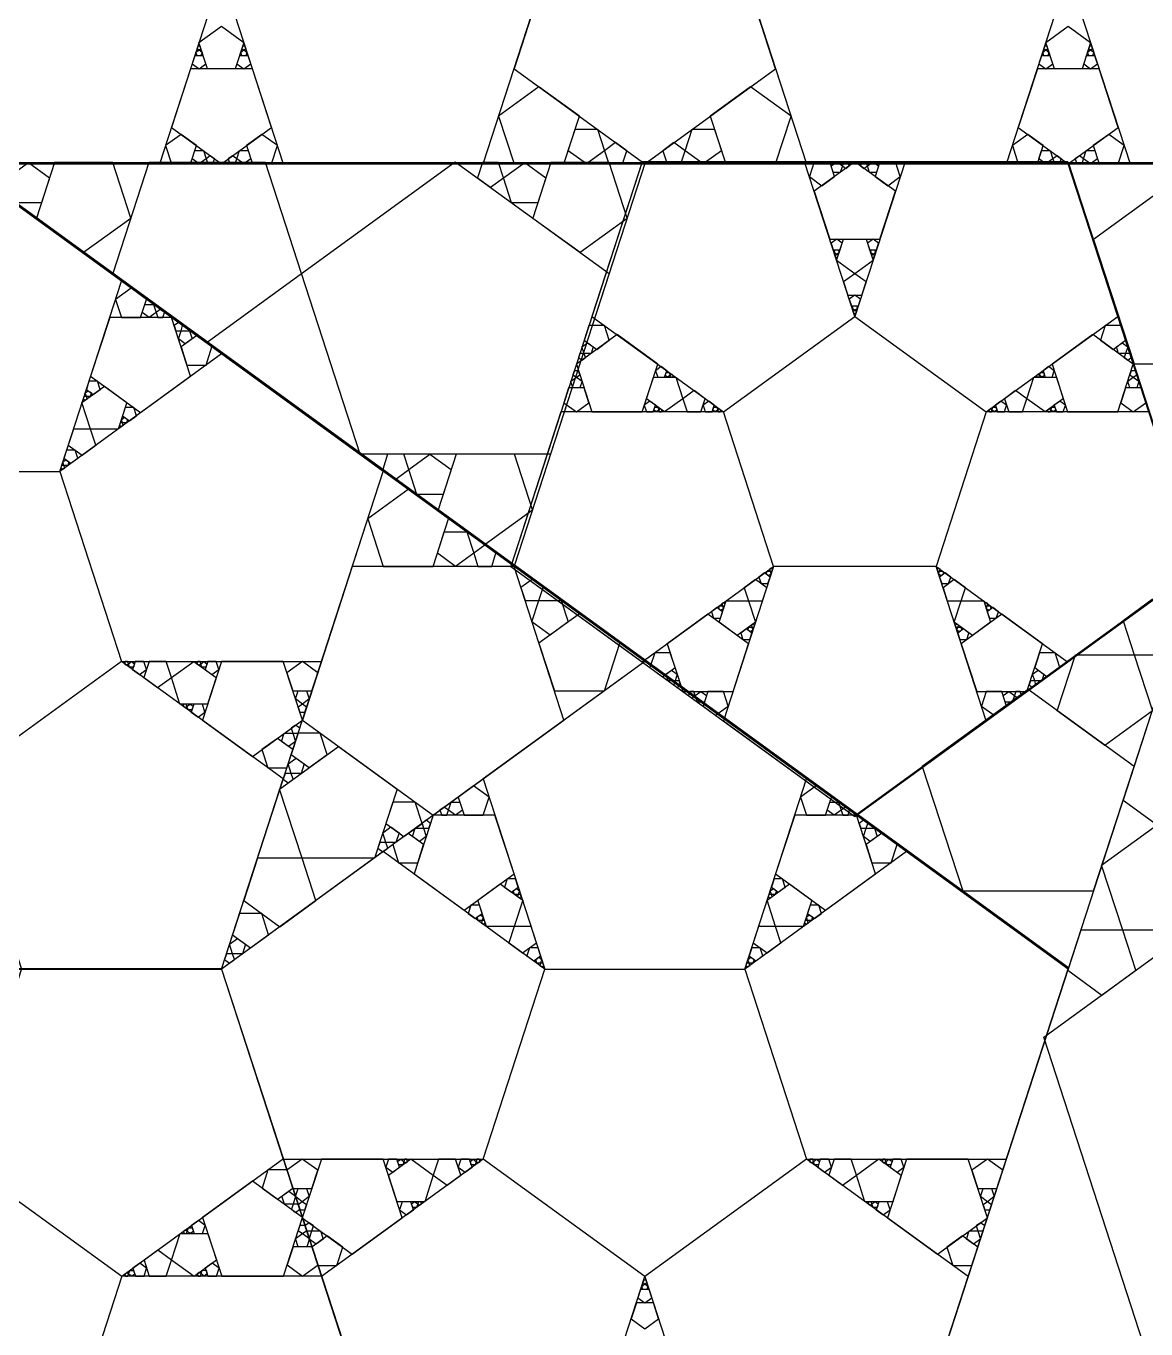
# Model space of a CAD drawing. Header units: inches. Extents: x -578 to 126, y -85 to 118.
# Drawn here: x -268.52 to -254.5, y 38.46 to 54.77 of the extents above; entities that cross this region are included whole.
import ezdxf

# ---------------------------------------------------------------- set-up
doc = ezdxf.new("R2010")
doc.units = ezdxf.units.IN
doc.header["$MEASUREMENT"] = 0
doc.layers.add('drawing', color=7, linetype='Continuous')

msp = doc.modelspace()

# ---------------------------------------------------------------- linework, layer by layer
for points in [[(-258.147, 51.136), (-256.501, 49.941), (-257.129, 48.006), (-259.164, 48.006), (-259.792, 49.941)], [(-269.351, 45.345), (-271.376, 46.816), (-270.603, 49.196), (-268.1, 49.196), (-267.327, 46.816)], [(-266.076, 42.965), (-264.051, 36.735), (-269.351, 32.884), (-274.651, 36.735), (-272.627, 42.965)], [(-262.8, 40.585), (-262.027, 42.965), (-259.524, 42.965), (-258.751, 40.585), (-260.776, 39.114)], [(-269.349, 40.587), (-267.323, 39.118), (-268.094, 36.737), (-270.597, 36.735), (-271.372, 39.114)]]:
    msp.add_lwpolyline(points, close=True)
at = {"layer": 'drawing'}
for points in [[(-260.771, 26.668), (-246.895, 69.373), (-283.222, 95.766), (-319.55, 69.373), (-305.674, 26.668)], [(-260.771, 26.668), (-246.895, 69.373), (-283.222, 95.766), (-319.55, 69.373), (-305.674, 26.668)], [(-260.776, 79.44), (-274.651, 69.358), (-269.351, 53.047), (-252.2, 53.047), (-246.9, 69.358)], [(-269.347, 53.061), (-252.195, 53.061), (-246.895, 69.373), (-260.771, 79.454), (-274.647, 69.373)], [(-266.076, 63.128), (-271.376, 59.277), (-269.351, 53.047), (-262.8, 53.047), (-260.776, 59.277)], [(-266.076, 63.128), (-271.376, 59.277), (-269.351, 53.047), (-262.8, 53.047), (-260.776, 59.277)], [(-260.776, 59.277), (-258.751, 53.047), (-252.2, 53.047), (-250.176, 59.277), (-255.476, 63.128)], [(-260.776, 59.277), (-258.751, 53.047), (-252.2, 53.047), (-250.176, 59.277), (-255.476, 63.128)], [(-268.1, 56.897), (-270.125, 55.426), (-269.351, 53.047), (-266.849, 53.047), (-266.076, 55.426)], [(-266.076, 55.426), (-265.302, 53.047), (-262.8, 53.047), (-262.027, 55.426), (-264.051, 56.897)], [(-257.5, 56.897), (-259.524, 55.426), (-258.751, 53.047), (-256.249, 53.047), (-255.476, 55.426)], [(-255.476, 55.426), (-254.702, 53.047), (-252.2, 53.047), (-251.427, 55.426), (-253.451, 56.897)], [(-262.413, 54.236), (-260.776, 53.047), (-259.138, 54.236), (-259.763, 56.162), (-261.788, 56.162)], [(-262.413, 54.236), (-260.776, 53.047), (-259.138, 54.236), (-259.763, 56.162), (-261.788, 56.162)], [(-266.357, 54.567), (-266.076, 54.771), (-265.795, 54.567), (-265.902, 54.236), (-266.249, 54.236)], [(-255.757, 54.567), (-255.476, 54.771), (-255.195, 54.567), (-255.302, 54.236), (-255.649, 54.236)], [(-266.38, 54.491), (-266.356, 54.474), (-266.332, 54.491), (-266.341, 54.519), (-266.371, 54.519)], [(-265.819, 54.491), (-265.796, 54.474), (-265.772, 54.491), (-265.781, 54.519), (-265.81, 54.519)], [(-255.779, 54.491), (-255.756, 54.474), (-255.732, 54.491), (-255.741, 54.519), (-255.77, 54.519)], [(-255.219, 54.491), (-255.195, 54.474), (-255.172, 54.491), (-255.181, 54.519), (-255.21, 54.519)], [(-266.442, 54.299), (-266.356, 54.236), (-266.27, 54.299), (-266.303, 54.4), (-266.409, 54.4)], [(-266.395, 54.446), (-266.356, 54.474), (-266.317, 54.446), (-266.332, 54.4), (-266.38, 54.4)], [(-265.882, 54.299), (-265.796, 54.236), (-265.709, 54.299), (-265.742, 54.4), (-265.849, 54.4)], [(-265.834, 54.446), (-265.796, 54.474), (-265.757, 54.446), (-265.772, 54.4), (-265.819, 54.4)], [(-255.842, 54.299), (-255.756, 54.236), (-255.67, 54.299), (-255.702, 54.4), (-255.809, 54.4)], [(-255.794, 54.446), (-255.756, 54.474), (-255.717, 54.446), (-255.732, 54.4), (-255.78, 54.4)], [(-255.282, 54.299), (-255.195, 54.236), (-255.109, 54.299), (-255.142, 54.4), (-255.249, 54.4)], [(-255.234, 54.446), (-255.195, 54.474), (-255.157, 54.446), (-255.172, 54.4), (-255.219, 54.4)], [(-266.701, 53.501), (-266.076, 53.047), (-265.45, 53.501), (-265.689, 54.236), (-266.462, 54.236)], [(-266.701, 53.501), (-266.076, 53.047), (-265.45, 53.501), (-265.689, 54.236), (-266.462, 54.236)], [(-256.101, 53.501), (-255.476, 53.047), (-254.85, 53.501), (-255.089, 54.236), (-255.862, 54.236)], [(-256.101, 53.501), (-255.476, 53.047), (-254.85, 53.501), (-255.089, 54.236), (-255.862, 54.236)], [(-262.101, 54.009), (-262.607, 53.641), (-262.413, 53.047), (-261.788, 53.047), (-261.595, 53.641)], [(-259.138, 53.047), (-258.945, 53.641), (-259.451, 54.009), (-259.957, 53.641), (-259.763, 53.047)], [(-266.582, 53.414), (-266.775, 53.274), (-266.701, 53.047), (-266.462, 53.047), (-266.389, 53.274)], [(-265.45, 53.047), (-265.376, 53.274), (-265.57, 53.414), (-265.763, 53.274), (-265.689, 53.047)], [(-261.367, 53.478), (-261.28, 53.21), (-261.507, 53.045), (-261.735, 53.21), (-261.648, 53.478)], [(-260.044, 53.045), (-260.271, 53.21), (-260.184, 53.478), (-259.903, 53.478), (-259.817, 53.21)], [(-255.982, 53.414), (-256.175, 53.274), (-256.101, 53.047), (-255.862, 53.047), (-255.788, 53.274)], [(-254.85, 53.047), (-254.776, 53.274), (-254.969, 53.414), (-255.163, 53.274), (-255.089, 53.047)], [(-266.302, 53.211), (-266.268, 53.109), (-266.355, 53.046), (-266.442, 53.109), (-266.409, 53.211)], [(-265.796, 53.046), (-265.883, 53.109), (-265.85, 53.211), (-265.743, 53.211), (-265.709, 53.109)], [(-261.141, 53.312), (-261.28, 53.21), (-261.227, 53.046), (-261.054, 53.046), (-261.001, 53.21)], [(-260.325, 53.046), (-260.271, 53.21), (-260.411, 53.312), (-260.55, 53.21), (-260.497, 53.046)], [(-255.701, 53.211), (-255.668, 53.109), (-255.755, 53.046), (-255.842, 53.109), (-255.809, 53.211)], [(-255.196, 53.046), (-255.283, 53.109), (-255.25, 53.211), (-255.142, 53.211), (-255.109, 53.109)], [(-269.351, 53.047), (-283.227, 42.965), (-277.927, 26.653), (-260.776, 26.653), (-255.476, 42.965)], [(-283.222, 42.98), (-277.922, 26.668), (-260.771, 26.668), (-255.471, 42.98), (-269.347, 53.061)], [(-266.076, 42.965), (-264.051, 49.196), (-269.351, 53.047), (-274.651, 49.196), (-272.627, 42.965)], [(-266.076, 42.965), (-264.051, 49.196), (-269.351, 53.047), (-274.651, 49.196), (-272.627, 42.965)], [(-268.1, 49.196), (-267.327, 51.576), (-269.351, 53.047), (-271.376, 51.576), (-270.603, 49.196)], [(-268.657, 52.558), (-268.758, 52.87), (-268.493, 53.063), (-268.228, 52.87), (-268.329, 52.558)], [(-267.801, 51.938), (-267.211, 52.367), (-267.436, 53.061), (-268.166, 53.061), (-268.391, 52.367)], [(-266.255, 50.815), (-265.073, 51.673), (-265.525, 53.062), (-266.985, 53.062), (-267.436, 51.673)], [(-266.215, 53.148), (-266.268, 53.109), (-266.248, 53.047), (-266.182, 53.047), (-266.162, 53.109)], [(-265.903, 53.047), (-265.883, 53.109), (-265.936, 53.148), (-265.99, 53.109), (-265.969, 53.047)], [(-264.338, 49.409), (-265.073, 51.673), (-263.148, 53.072), (-261.222, 51.673), (-261.958, 49.409)], [(-262.707, 52.752), (-262.545, 52.87), (-262.607, 53.061), (-262.808, 53.061), (-262.87, 52.87)], [(-262.443, 52.558), (-262.545, 52.87), (-262.279, 53.063), (-262.014, 52.87), (-262.116, 52.558)], [(-260.81, 53.071), (-262.455, 48.006), (-258.147, 44.875), (-253.838, 48.006), (-255.484, 53.071)], [(-258.121, 44.905), (-253.833, 48.021), (-255.471, 53.061), (-260.771, 53.061), (-262.409, 48.021)], [(-261.587, 51.938), (-260.997, 52.367), (-261.222, 53.061), (-261.952, 53.061), (-262.178, 52.367)], [(-258.147, 51.136), (-258.775, 53.071), (-260.81, 53.071), (-261.438, 51.136), (-259.792, 49.941)], [(-258.655, 53.071), (-258.715, 52.886), (-258.558, 52.772), (-258.401, 52.886), (-258.461, 53.071)], [(-257.638, 52.702), (-258.147, 53.071), (-258.655, 52.702), (-258.461, 52.104), (-257.832, 52.104)], [(-257.638, 52.702), (-258.147, 53.071), (-258.655, 52.702), (-258.461, 52.104), (-257.832, 52.104)], [(-258.374, 53.072), (-258.303, 53.02), (-258.33, 52.937), (-258.417, 52.937), (-258.444, 53.02)], [(-258.287, 53.071), (-258.303, 53.02), (-258.26, 52.989), (-258.217, 53.02), (-258.233, 53.071)], [(-256.501, 49.941), (-254.855, 51.136), (-255.484, 53.071), (-257.518, 53.071), (-258.147, 51.136)], [(-258.033, 52.989), (-257.99, 53.02), (-258.007, 53.071), (-258.06, 53.071), (-258.077, 53.02)], [(-257.963, 52.937), (-257.99, 53.02), (-257.919, 53.072), (-257.849, 53.02), (-257.876, 52.937)], [(-257.735, 52.772), (-257.578, 52.886), (-257.638, 53.071), (-257.832, 53.071), (-257.892, 52.886)], [(-255.615, 53.148), (-255.668, 53.109), (-255.648, 53.047), (-255.582, 53.047), (-255.562, 53.109)], [(-255.303, 53.047), (-255.283, 53.109), (-255.336, 53.148), (-255.389, 53.109), (-255.369, 53.047)], [(-252.508, 52.099), (-253.833, 53.061), (-255.158, 52.099), (-254.652, 50.541), (-253.014, 50.541)], [(-258.304, 52.053), (-258.374, 52.104), (-258.444, 52.053), (-258.418, 51.971), (-258.331, 51.971)], [(-257.918, 51.835), (-258.147, 51.669), (-258.375, 51.835), (-258.288, 52.104), (-258.005, 52.104)], [(-257.849, 52.053), (-257.919, 52.104), (-257.989, 52.053), (-257.962, 51.971), (-257.876, 51.971)], [(-258.343, 51.934), (-258.374, 51.911), (-258.406, 51.934), (-258.394, 51.971), (-258.355, 51.971)], [(-258.355, 51.897), (-258.374, 51.911), (-258.394, 51.897), (-258.386, 51.874), (-258.362, 51.874)], [(-257.887, 51.934), (-257.919, 51.911), (-257.95, 51.934), (-257.938, 51.971), (-257.899, 51.971)], [(-257.9, 51.897), (-257.919, 51.911), (-257.938, 51.897), (-257.931, 51.874), (-257.907, 51.874)], [(-258.007, 51.568), (-258.147, 51.669), (-258.287, 51.568), (-258.233, 51.403), (-258.06, 51.403)], [(-267.207, 51.489), (-267.401, 51.348), (-267.327, 51.121), (-267.088, 51.121), (-267.014, 51.348)], [(-258.077, 51.352), (-258.147, 51.403), (-258.217, 51.352), (-258.19, 51.27), (-258.103, 51.27)], [(-266.927, 51.286), (-266.894, 51.184), (-266.981, 51.121), (-267.068, 51.184), (-267.034, 51.286)], [(-266.841, 51.222), (-266.894, 51.184), (-266.874, 51.121), (-266.808, 51.121), (-266.787, 51.184)], [(-258.115, 51.233), (-258.147, 51.21), (-258.178, 51.233), (-258.166, 51.27), (-258.127, 51.27)], [(-266.462, 50.386), (-266.701, 51.121), (-267.475, 51.121), (-267.714, 50.386), (-267.088, 49.931)], [(-266.462, 50.386), (-266.701, 51.121), (-267.475, 51.121), (-267.714, 50.386), (-267.088, 49.931)], [(-266.648, 50.957), (-266.582, 50.957), (-266.562, 51.02), (-266.615, 51.059), (-266.668, 51.02)], [(-258.127, 51.196), (-258.147, 51.21), (-258.166, 51.196), (-258.159, 51.173), (-258.135, 51.173)], [(-266.615, 50.855), (-266.582, 50.957), (-266.475, 50.957), (-266.442, 50.855), (-266.529, 50.792)], [(-266.508, 50.526), (-266.269, 50.526), (-266.195, 50.753), (-266.389, 50.894), (-266.582, 50.753)], [(-261.124, 50.908), (-261.633, 50.539), (-261.438, 49.941), (-260.81, 49.941), (-260.615, 50.539)], [(-261.221, 50.837), (-261.281, 51.022), (-261.475, 51.022), (-261.535, 50.837), (-261.378, 50.723)], [(-254.855, 49.941), (-254.661, 50.539), (-255.169, 50.908), (-255.678, 50.539), (-255.484, 49.941)], [(-254.855, 49.941), (-254.661, 50.539), (-255.169, 50.908), (-255.678, 50.539), (-255.484, 49.941)], [(-254.818, 51.022), (-255.012, 51.022), (-255.072, 50.837), (-254.915, 50.723), (-254.758, 50.837)], [(-261.448, 50.672), (-261.536, 50.672), (-261.563, 50.755), (-261.492, 50.806), (-261.422, 50.755)], [(-254.731, 50.755), (-254.758, 50.672), (-254.845, 50.672), (-254.872, 50.755), (-254.801, 50.806)], [(-267.327, 46.816), (-264.825, 46.816), (-264.051, 49.196), (-266.076, 50.667), (-268.1, 49.196)], [(-261.519, 50.621), (-261.536, 50.672), (-261.589, 50.672), (-261.606, 50.621), (-261.562, 50.589)], [(-254.704, 50.672), (-254.758, 50.672), (-254.774, 50.621), (-254.731, 50.589), (-254.688, 50.621)], [(-261.676, 50.405), (-261.633, 50.374), (-261.589, 50.405), (-261.606, 50.456), (-261.659, 50.456)], [(-260.572, 50.507), (-260.642, 50.456), (-260.615, 50.374), (-260.529, 50.374), (-260.502, 50.456)], [(-260.471, 50.433), (-260.459, 50.397), (-260.49, 50.374), (-260.521, 50.397), (-260.509, 50.433)], [(-260.439, 50.411), (-260.459, 50.397), (-260.451, 50.374), (-260.427, 50.374), (-260.42, 50.397)], [(-255.842, 50.374), (-255.835, 50.397), (-255.854, 50.411), (-255.873, 50.397), (-255.866, 50.374)], [(-255.803, 50.374), (-255.835, 50.397), (-255.823, 50.433), (-255.784, 50.433), (-255.772, 50.397)], [(-255.678, 50.374), (-255.651, 50.456), (-255.721, 50.507), (-255.791, 50.456), (-255.765, 50.374)], [(-254.704, 50.405), (-254.661, 50.374), (-254.617, 50.405), (-254.634, 50.456), (-254.688, 50.456)], [(-267.368, 49.726), (-267.715, 49.726), (-267.822, 50.056), (-267.541, 50.261), (-267.26, 50.056)], [(-267.594, 50.222), (-267.627, 50.323), (-267.734, 50.323), (-267.767, 50.222), (-267.681, 50.159)], [(-261.703, 50.323), (-261.633, 50.374), (-261.562, 50.323), (-261.589, 50.24), (-261.676, 50.24)], [(-260.387, 50.374), (-260.299, 50.105), (-260.528, 49.939), (-260.756, 50.105), (-260.669, 50.374)], [(-255.766, 49.939), (-255.994, 50.105), (-255.907, 50.374), (-255.624, 50.374), (-255.537, 50.105)], [(-254.731, 50.323), (-254.661, 50.374), (-254.59, 50.323), (-254.617, 50.24), (-254.704, 50.24)], [(-267.758, 50.103), (-267.767, 50.131), (-267.796, 50.131), (-267.805, 50.103), (-267.782, 50.086)], [(-267.719, 50.131), (-267.767, 50.131), (-267.782, 50.177), (-267.743, 50.205), (-267.704, 50.177)], [(-261.79, 50.055), (-261.633, 49.941), (-261.475, 50.055), (-261.535, 50.24), (-261.73, 50.24)], [(-260.159, 50.207), (-260.299, 50.105), (-260.246, 49.941), (-260.073, 49.941), (-260.019, 50.105)], [(-256.048, 49.941), (-255.994, 50.105), (-256.134, 50.207), (-256.274, 50.105), (-256.221, 49.941)], [(-254.818, 50.055), (-254.661, 49.941), (-254.504, 50.055), (-254.564, 50.24), (-254.758, 50.24)], [(-267.141, 49.893), (-267.174, 49.994), (-267.281, 49.994), (-267.314, 49.893), (-267.227, 49.83)], [(-259.792, 49.941), (-261.827, 49.941), (-262.455, 48.006), (-260.81, 46.81), (-259.164, 48.006)], [(-260.713, 50.074), (-260.783, 50.023), (-260.756, 49.941), (-260.67, 49.941), (-260.643, 50.023)], [(-260.611, 50), (-260.599, 49.963), (-260.631, 49.94), (-260.662, 49.963), (-260.65, 50)], [(-260.58, 49.977), (-260.599, 49.963), (-260.592, 49.941), (-260.568, 49.941), (-260.561, 49.963)], [(-259.976, 50.074), (-260.046, 50.023), (-260.019, 49.941), (-259.933, 49.941), (-259.906, 50.023)], [(-259.874, 50), (-259.862, 49.963), (-259.894, 49.94), (-259.925, 49.963), (-259.913, 50)], [(-259.843, 49.977), (-259.862, 49.963), (-259.855, 49.941), (-259.831, 49.941), (-259.824, 49.963)], [(-257.129, 48.006), (-255.484, 46.81), (-253.838, 48.006), (-254.467, 49.941), (-256.501, 49.941)], [(-256.438, 49.941), (-256.431, 49.963), (-256.45, 49.977), (-256.47, 49.963), (-256.462, 49.941)], [(-256.4, 49.94), (-256.431, 49.963), (-256.419, 50), (-256.38, 50), (-256.368, 49.963)], [(-256.274, 49.941), (-256.247, 50.023), (-256.318, 50.074), (-256.388, 50.023), (-256.361, 49.941)], [(-255.701, 49.941), (-255.694, 49.963), (-255.713, 49.977), (-255.733, 49.963), (-255.725, 49.941)], [(-255.663, 49.94), (-255.694, 49.963), (-255.682, 50), (-255.643, 50), (-255.631, 49.963)], [(-255.537, 49.941), (-255.51, 50.023), (-255.58, 50.074), (-255.651, 50.023), (-255.624, 49.941)], [(-267.305, 49.774), (-267.314, 49.802), (-267.343, 49.802), (-267.352, 49.774), (-267.328, 49.757)], [(-267.266, 49.802), (-267.314, 49.802), (-267.328, 49.847), (-267.29, 49.875), (-267.251, 49.847)], [(-267.649, 49.524), (-267.715, 49.726), (-267.928, 49.726), (-267.994, 49.524), (-267.821, 49.398)], [(-267.875, 49.36), (-267.908, 49.461), (-268.014, 49.461), (-268.047, 49.36), (-267.961, 49.297)], [(-268.038, 49.241), (-268.047, 49.269), (-268.076, 49.269), (-268.086, 49.241), (-268.062, 49.224)], [(-267.999, 49.269), (-268.047, 49.269), (-268.062, 49.314), (-268.023, 49.342), (-267.985, 49.314)], [(-263.894, 49.1), (-263.731, 49.218), (-263.793, 49.409), (-263.995, 49.409), (-264.057, 49.218)], [(-263.63, 48.906), (-263.731, 49.218), (-263.466, 49.41), (-263.201, 49.218), (-263.302, 48.906)], [(-262.774, 48.286), (-262.183, 48.715), (-262.409, 49.409), (-263.139, 49.409), (-263.364, 48.715)], [(-263.738, 48.969), (-264.245, 48.601), (-264.051, 48.006), (-263.426, 48.006), (-263.232, 48.601)], [(-263.005, 48.437), (-262.918, 48.17), (-263.145, 48.005), (-263.372, 48.17), (-263.286, 48.437)], [(-262.778, 48.271), (-262.918, 48.17), (-262.865, 48.006), (-262.692, 48.006), (-262.639, 48.17)], [(-261.788, 46.081), (-262.413, 48.006), (-264.438, 48.006), (-265.063, 46.081), (-263.426, 44.891)], [(-261.788, 46.081), (-262.413, 48.006), (-264.438, 48.006), (-265.063, 46.081), (-263.426, 44.891)], [(-259.164, 48.006), (-259.792, 46.071), (-258.147, 44.875), (-256.501, 46.071), (-257.129, 48.006)], [(-259.214, 47.969), (-259.207, 47.947), (-259.183, 47.947), (-259.176, 47.969), (-259.195, 47.983)], [(-257.11, 47.947), (-257.086, 47.947), (-257.079, 47.969), (-257.098, 47.983), (-257.118, 47.969)], [(-262.274, 47.577), (-262.102, 47.577), (-262.048, 47.741), (-262.188, 47.842), (-262.327, 47.741)], [(-259.531, 47.739), (-259.477, 47.575), (-259.304, 47.575), (-259.25, 47.739), (-259.39, 47.841)], [(-259.347, 47.873), (-259.32, 47.79), (-259.234, 47.79), (-259.207, 47.873), (-259.277, 47.924)], [(-259.246, 47.947), (-259.207, 47.947), (-259.195, 47.91), (-259.226, 47.887), (-259.258, 47.91)], [(-257.098, 47.91), (-257.086, 47.947), (-257.047, 47.947), (-257.035, 47.91), (-257.067, 47.887)], [(-257.059, 47.79), (-256.973, 47.79), (-256.946, 47.873), (-257.016, 47.924), (-257.086, 47.873)], [(-256.989, 47.575), (-256.816, 47.575), (-256.763, 47.739), (-256.903, 47.841), (-257.043, 47.739)], [(-262.189, 47.31), (-262.102, 47.577), (-261.821, 47.577), (-261.734, 47.31), (-261.961, 47.145)], [(-259.943, 47.439), (-259.917, 47.357), (-259.83, 47.357), (-259.803, 47.439), (-259.873, 47.49)], [(-259.842, 47.513), (-259.803, 47.513), (-259.791, 47.476), (-259.823, 47.453), (-259.854, 47.476)], [(-259.759, 47.575), (-259.477, 47.575), (-259.39, 47.306), (-259.618, 47.14), (-259.847, 47.306)], [(-259.811, 47.536), (-259.803, 47.513), (-259.779, 47.513), (-259.772, 47.536), (-259.791, 47.55)], [(-256.903, 47.306), (-256.816, 47.575), (-256.534, 47.575), (-256.447, 47.306), (-256.675, 47.14)], [(-256.514, 47.513), (-256.49, 47.513), (-256.483, 47.536), (-256.502, 47.55), (-256.521, 47.536)], [(-256.502, 47.476), (-256.49, 47.513), (-256.451, 47.513), (-256.439, 47.476), (-256.471, 47.453)], [(-256.463, 47.357), (-256.377, 47.357), (-256.35, 47.439), (-256.42, 47.49), (-256.49, 47.439)], [(-254.789, 47.326), (-254.649, 46.897), (-254.198, 46.897), (-254.059, 47.326), (-254.424, 47.592)], [(-261.907, 46.448), (-261.282, 46.448), (-261.088, 47.043), (-261.595, 47.411), (-262.101, 47.043)], [(-260.495, 47.038), (-260.301, 46.441), (-259.672, 46.441), (-259.478, 47.038), (-259.987, 47.408)], [(-260.495, 47.038), (-260.301, 46.441), (-259.672, 46.441), (-259.478, 47.038), (-259.987, 47.408)], [(-256.621, 46.441), (-255.992, 46.441), (-255.798, 47.038), (-256.307, 47.408), (-256.815, 47.038)], [(-256.621, 46.441), (-255.992, 46.441), (-255.798, 47.038), (-256.307, 47.408), (-256.815, 47.038)], [(-259.575, 47.172), (-259.548, 47.089), (-259.462, 47.089), (-259.435, 47.172), (-259.505, 47.223)], [(-259.474, 47.246), (-259.435, 47.246), (-259.423, 47.209), (-259.454, 47.186), (-259.486, 47.209)], [(-259.442, 47.268), (-259.435, 47.246), (-259.411, 47.246), (-259.403, 47.268), (-259.423, 47.282)], [(-256.882, 47.246), (-256.859, 47.246), (-256.851, 47.268), (-256.871, 47.282), (-256.89, 47.268)], [(-256.871, 47.209), (-256.859, 47.246), (-256.82, 47.246), (-256.808, 47.209), (-256.839, 47.186)], [(-256.832, 47.089), (-256.745, 47.089), (-256.718, 47.172), (-256.788, 47.223), (-256.858, 47.172)], [(-269.351, 45.345), (-268.578, 42.965), (-266.076, 42.965), (-265.302, 45.345), (-267.327, 46.816)], [(-267.265, 46.771), (-267.241, 46.788), (-267.25, 46.816), (-267.279, 46.816), (-267.289, 46.788)], [(-267.226, 46.743), (-267.241, 46.788), (-267.202, 46.816), (-267.164, 46.788), (-267.178, 46.743)], [(-267.101, 46.652), (-267.015, 46.715), (-267.048, 46.816), (-267.155, 46.816), (-267.188, 46.715)], [(-266.876, 46.488), (-266.703, 46.613), (-266.769, 46.816), (-266.982, 46.816), (-267.048, 46.613)], [(-266.596, 46.283), (-266.703, 46.613), (-266.422, 46.817), (-266.142, 46.613), (-266.249, 46.283)], [(-266.358, 46.771), (-266.334, 46.788), (-266.344, 46.816), (-266.373, 46.816), (-266.382, 46.788)], [(-266.32, 46.743), (-266.334, 46.788), (-266.296, 46.816), (-266.257, 46.788), (-266.272, 46.743)], [(-265.689, 45.626), (-265.063, 46.081), (-265.302, 46.816), (-266.076, 46.816), (-266.315, 46.081)], [(-266.195, 46.652), (-266.109, 46.715), (-266.142, 46.816), (-266.248, 46.816), (-266.281, 46.715)], [(-264.051, 36.735), (-257.5, 36.735), (-255.476, 42.965), (-260.776, 46.816), (-266.076, 42.965)], [(-264.051, 36.735), (-257.5, 36.735), (-255.476, 42.965), (-260.776, 46.816), (-266.076, 42.965)], [(-264.87, 46.675), (-265.063, 46.816), (-265.257, 46.675), (-265.183, 46.448), (-264.944, 46.448)], [(-259.524, 42.965), (-258.751, 45.345), (-260.776, 46.816), (-262.8, 45.345), (-262.027, 42.965)], [(-260.458, 46.924), (-260.652, 46.924), (-260.712, 46.74), (-260.555, 46.625), (-260.398, 46.74)], [(-255.581, 46.74), (-255.641, 46.924), (-255.835, 46.924), (-255.895, 46.74), (-255.738, 46.625)], [(-255.385, 46.897), (-254.649, 46.897), (-254.422, 46.198), (-255.017, 45.765), (-255.612, 46.198)], [(-251.697, 45.08), (-252.287, 46.897), (-254.198, 46.897), (-254.789, 45.08), (-253.243, 43.957)], [(-260.371, 46.657), (-260.398, 46.574), (-260.485, 46.574), (-260.512, 46.657), (-260.441, 46.708)], [(-255.808, 46.574), (-255.895, 46.574), (-255.922, 46.657), (-255.852, 46.708), (-255.781, 46.657)], [(-260.344, 46.574), (-260.398, 46.574), (-260.414, 46.523), (-260.371, 46.491), (-260.328, 46.523)], [(-255.879, 46.523), (-255.895, 46.574), (-255.949, 46.574), (-255.966, 46.523), (-255.922, 46.491)], [(-264.977, 46.346), (-265.063, 46.283), (-265.15, 46.346), (-265.117, 46.448), (-265.01, 46.448)], [(-260.188, 46.358), (-260.144, 46.39), (-260.161, 46.441), (-260.214, 46.441), (-260.231, 46.39)], [(-260.117, 46.307), (-260.144, 46.39), (-260.074, 46.441), (-260.003, 46.39), (-260.03, 46.307)], [(-259.89, 46.142), (-259.732, 46.256), (-259.792, 46.441), (-259.987, 46.441), (-260.047, 46.256)], [(-257.302, 45.5), (-256.796, 43.943), (-255.158, 43.943), (-254.652, 45.5), (-255.977, 46.463)], [(-256.501, 46.441), (-256.561, 46.256), (-256.404, 46.142), (-256.247, 46.256), (-256.307, 46.441)], [(-256.219, 46.441), (-256.149, 46.39), (-256.176, 46.307), (-256.263, 46.307), (-256.29, 46.39)], [(-256.132, 46.441), (-256.149, 46.39), (-256.106, 46.358), (-256.062, 46.39), (-256.079, 46.441)], [(-266.531, 46.238), (-266.508, 46.255), (-266.517, 46.283), (-266.546, 46.283), (-266.555, 46.255)], [(-266.493, 46.21), (-266.508, 46.255), (-266.469, 46.283), (-266.43, 46.255), (-266.445, 46.21)], [(-266.368, 46.119), (-266.282, 46.182), (-266.315, 46.283), (-266.421, 46.283), (-266.454, 46.182)], [(-265.01, 46.244), (-265.063, 46.283), (-265.117, 46.244), (-265.096, 46.182), (-265.031, 46.182)], [(-265.203, 45.979), (-265.183, 45.917), (-265.117, 45.917), (-265.096, 45.979), (-265.15, 46.018)], [(-265.57, 45.713), (-265.496, 45.486), (-265.257, 45.486), (-265.183, 45.713), (-265.376, 45.853)], [(-265.29, 45.917), (-265.183, 45.917), (-265.149, 45.815), (-265.236, 45.752), (-265.323, 45.815)], [(-264.752, 45.651), (-264.838, 45.917), (-265.117, 45.917), (-265.203, 45.651), (-264.977, 45.488)], [(-264.158, 44.354), (-265.067, 44.354), (-265.348, 45.218), (-264.612, 45.753), (-263.877, 45.218)], [(-247.625, 36.185), (-253.857, 36.185), (-255.782, 42.111), (-250.741, 45.774), (-245.7, 42.111)], [(-265.078, 45.414), (-265.203, 45.414), (-265.242, 45.533), (-265.141, 45.606), (-265.039, 45.533)], [(-265.18, 45.341), (-265.203, 45.414), (-265.28, 45.414), (-265.304, 45.341), (-265.242, 45.295)], [(-262.8, 44.891), (-262.726, 45.118), (-262.92, 45.258), (-263.113, 45.118), (-263.039, 44.891)], [(-258.632, 45.258), (-258.825, 45.118), (-258.751, 44.891), (-258.512, 44.891), (-258.438, 45.118)], [(-263.565, 44.789), (-263.651, 45.054), (-263.93, 45.054), (-264.016, 44.789), (-263.791, 44.625)], [(-263.146, 44.89), (-263.233, 44.953), (-263.2, 45.055), (-263.093, 45.055), (-263.059, 44.953)], [(-258.351, 45.055), (-258.318, 44.953), (-258.405, 44.89), (-258.492, 44.953), (-258.459, 45.055)], [(-262.652, 44.891), (-263.426, 44.891), (-263.665, 44.155), (-263.039, 43.701), (-262.413, 44.155)], [(-262.652, 44.891), (-263.426, 44.891), (-263.665, 44.155), (-263.039, 43.701), (-262.413, 44.155)], [(-263.253, 44.891), (-263.233, 44.953), (-263.286, 44.992), (-263.34, 44.953), (-263.319, 44.891)], [(-257.887, 44.155), (-258.126, 44.891), (-258.899, 44.891), (-259.138, 44.155), (-258.512, 43.701)], [(-257.887, 44.155), (-258.126, 44.891), (-258.899, 44.891), (-259.138, 44.155), (-258.512, 43.701)], [(-258.265, 44.992), (-258.318, 44.953), (-258.298, 44.891), (-258.232, 44.891), (-258.212, 44.953)], [(-263.891, 44.551), (-264.017, 44.551), (-264.055, 44.671), (-263.954, 44.744), (-263.853, 44.671)], [(-263.652, 44.727), (-263.545, 44.727), (-263.512, 44.625), (-263.598, 44.562), (-263.685, 44.625)], [(-263.565, 44.789), (-263.545, 44.727), (-263.479, 44.727), (-263.459, 44.789), (-263.512, 44.828)], [(-258.072, 44.727), (-258.007, 44.727), (-257.986, 44.789), (-258.039, 44.828), (-258.093, 44.789)], [(-258.04, 44.625), (-258.007, 44.727), (-257.899, 44.727), (-257.866, 44.625), (-257.953, 44.562)], [(-253.934, 43.45), (-254.792, 43.45), (-255.057, 44.266), (-254.363, 44.77), (-253.668, 44.266)], [(-263.993, 44.478), (-264.017, 44.551), (-264.094, 44.551), (-264.117, 44.478), (-264.055, 44.433)], [(-263.932, 44.523), (-263.858, 44.296), (-263.619, 44.296), (-263.545, 44.523), (-263.738, 44.663)], [(-257.932, 44.296), (-257.693, 44.296), (-257.619, 44.523), (-257.813, 44.663), (-258.006, 44.523)], [(-262.027, 42.965), (-264.051, 44.436), (-266.076, 42.965), (-265.302, 40.585), (-262.8, 40.585)], [(-258.751, 40.585), (-256.249, 40.585), (-255.476, 42.965), (-257.5, 44.436), (-259.524, 42.965)], [(-264.895, 43.823), (-265.067, 44.354), (-265.625, 44.354), (-265.797, 43.823), (-265.346, 43.495)], [(-262.393, 44.093), (-262.5, 44.093), (-262.533, 43.991), (-262.446, 43.929), (-262.36, 43.991)], [(-259.019, 43.991), (-259.052, 44.093), (-259.158, 44.093), (-259.191, 43.991), (-259.105, 43.929)], [(-262.305, 43.826), (-262.412, 43.496), (-262.759, 43.496), (-262.867, 43.826), (-262.586, 44.03)], [(-262.345, 43.946), (-262.36, 43.9), (-262.408, 43.9), (-262.423, 43.946), (-262.384, 43.974)], [(-262.331, 43.9), (-262.36, 43.9), (-262.369, 43.873), (-262.345, 43.855), (-262.322, 43.873)], [(-258.792, 43.496), (-259.139, 43.496), (-259.246, 43.826), (-258.966, 44.03), (-258.685, 43.826)], [(-259.182, 43.873), (-259.191, 43.9), (-259.221, 43.9), (-259.23, 43.873), (-259.206, 43.855)], [(-259.143, 43.9), (-259.191, 43.9), (-259.206, 43.946), (-259.167, 43.974), (-259.129, 43.946)], [(-262.846, 43.763), (-262.953, 43.763), (-262.986, 43.662), (-262.9, 43.599), (-262.813, 43.662)], [(-258.565, 43.662), (-258.598, 43.763), (-258.705, 43.763), (-258.738, 43.662), (-258.652, 43.599)], [(-265.485, 43.394), (-265.571, 43.659), (-265.85, 43.659), (-265.936, 43.394), (-265.711, 43.23)], [(-262.799, 43.617), (-262.813, 43.571), (-262.861, 43.571), (-262.876, 43.617), (-262.837, 43.645)], [(-262.784, 43.571), (-262.813, 43.571), (-262.822, 43.543), (-262.799, 43.526), (-262.775, 43.543)], [(-258.729, 43.543), (-258.738, 43.571), (-258.767, 43.571), (-258.776, 43.543), (-258.753, 43.526)], [(-258.69, 43.571), (-258.738, 43.571), (-258.753, 43.617), (-258.714, 43.645), (-258.675, 43.617)], [(-262.199, 43.496), (-262.412, 43.496), (-262.478, 43.293), (-262.306, 43.168), (-262.133, 43.293)], [(-259.073, 43.293), (-259.139, 43.496), (-259.352, 43.496), (-259.418, 43.293), (-259.246, 43.168)], [(-254.629, 42.949), (-254.792, 43.45), (-255.319, 43.45), (-255.481, 42.949), (-255.055, 42.639)], [(-265.812, 43.156), (-265.937, 43.156), (-265.976, 43.275), (-265.874, 43.349), (-265.773, 43.275)], [(-262.113, 43.23), (-262.219, 43.23), (-262.252, 43.129), (-262.166, 43.066), (-262.08, 43.129)], [(-259.299, 43.129), (-259.332, 43.23), (-259.438, 43.23), (-259.471, 43.129), (-259.385, 43.066)], [(-265.913, 43.083), (-265.937, 43.156), (-266.014, 43.156), (-266.037, 43.083), (-265.975, 43.038)], [(-262.065, 43.084), (-262.08, 43.038), (-262.128, 43.038), (-262.142, 43.084), (-262.104, 43.112)], [(-259.424, 43.038), (-259.471, 43.038), (-259.486, 43.084), (-259.448, 43.112), (-259.409, 43.084)], [(-272.628, 42.963), (-274.645, 36.73), (-269.341, 32.885), (-264.045, 36.742), (-266.076, 42.97)], [(-267.323, 39.118), (-265.301, 40.591), (-266.076, 42.97), (-268.579, 42.967), (-269.349, 40.587)], [(-262.051, 43.038), (-262.08, 43.038), (-262.089, 43.01), (-262.065, 42.993), (-262.041, 43.01)], [(-259.462, 43.01), (-259.471, 43.038), (-259.501, 43.038), (-259.51, 43.01), (-259.486, 42.993)], [(-264.87, 40.445), (-265.064, 40.585), (-265.257, 40.445), (-265.183, 40.218), (-264.944, 40.218)], [(-264.825, 40.585), (-265.064, 39.85), (-264.438, 39.395), (-263.812, 39.85), (-264.051, 40.585)], [(-264.825, 40.585), (-265.064, 39.85), (-264.438, 39.395), (-263.812, 39.85), (-264.051, 40.585)], [(-262.8, 40.585), (-264.825, 39.114), (-264.051, 36.735), (-261.549, 36.735), (-260.776, 39.114)], [(-263.985, 40.585), (-264.018, 40.484), (-263.932, 40.421), (-263.846, 40.484), (-263.879, 40.585)], [(-263.705, 40.587), (-263.424, 40.383), (-263.531, 40.052), (-263.878, 40.052), (-263.985, 40.383)], [(-263.831, 40.586), (-263.793, 40.557), (-263.807, 40.512), (-263.855, 40.512), (-263.87, 40.557)], [(-263.783, 40.585), (-263.793, 40.557), (-263.769, 40.54), (-263.745, 40.557), (-263.754, 40.585)], [(-263.358, 40.585), (-263.424, 40.383), (-263.251, 40.258), (-263.079, 40.383), (-263.145, 40.585)], [(-263.079, 40.585), (-263.112, 40.484), (-263.026, 40.421), (-262.939, 40.484), (-262.972, 40.585)], [(-262.925, 40.586), (-262.886, 40.557), (-262.901, 40.512), (-262.949, 40.512), (-262.963, 40.557)], [(-262.877, 40.585), (-262.886, 40.557), (-262.862, 40.54), (-262.838, 40.557), (-262.848, 40.585)], [(-260.776, 39.114), (-260.002, 36.735), (-257.5, 36.735), (-256.727, 39.114), (-258.751, 40.585)], [(-258.689, 40.54), (-258.665, 40.557), (-258.674, 40.585), (-258.704, 40.585), (-258.713, 40.557)], [(-258.651, 40.512), (-258.665, 40.557), (-258.627, 40.586), (-258.588, 40.557), (-258.603, 40.512)], [(-258.526, 40.421), (-258.44, 40.484), (-258.472, 40.585), (-258.579, 40.585), (-258.612, 40.484)], [(-258.3, 40.258), (-258.128, 40.383), (-258.194, 40.585), (-258.407, 40.585), (-258.472, 40.383)], [(-258.02, 40.052), (-258.128, 40.383), (-257.847, 40.587), (-257.566, 40.383), (-257.673, 40.052)], [(-257.783, 40.54), (-257.759, 40.557), (-257.768, 40.585), (-257.797, 40.585), (-257.806, 40.557)], [(-257.744, 40.512), (-257.759, 40.557), (-257.72, 40.586), (-257.681, 40.557), (-257.696, 40.512)], [(-257.113, 39.395), (-256.488, 39.85), (-256.727, 40.585), (-257.5, 40.585), (-257.739, 39.85)], [(-257.113, 39.395), (-256.488, 39.85), (-256.727, 40.585), (-257.5, 40.585), (-257.739, 39.85)], [(-257.619, 40.421), (-257.533, 40.484), (-257.566, 40.585), (-257.672, 40.585), (-257.705, 40.484)], [(-256.294, 40.445), (-256.488, 40.585), (-256.681, 40.445), (-256.607, 40.218), (-256.368, 40.218)], [(-265.299, 39.12), (-265.061, 39.856), (-265.687, 40.31), (-266.312, 39.855), (-266.072, 39.119)], [(-265.299, 39.12), (-265.061, 39.856), (-265.687, 40.31), (-266.312, 39.855), (-266.072, 39.119)], [(-265.255, 40.451), (-265.494, 40.45), (-265.567, 40.223), (-265.374, 40.083), (-265.181, 40.223)], [(-265.147, 40.122), (-265.18, 40.02), (-265.287, 40.02), (-265.321, 40.122), (-265.234, 40.185)], [(-264.977, 40.116), (-265.064, 40.052), (-265.15, 40.116), (-265.117, 40.218), (-265.01, 40.218)], [(-256.401, 40.116), (-256.488, 40.052), (-256.575, 40.116), (-256.541, 40.218), (-256.434, 40.218)], [(-265.114, 40.02), (-265.18, 40.02), (-265.2, 39.957), (-265.147, 39.918), (-265.094, 39.957)], [(-265.01, 40.014), (-265.064, 40.052), (-265.117, 40.014), (-265.096, 39.951), (-265.031, 39.951)], [(-263.812, 40.052), (-263.845, 39.951), (-263.759, 39.889), (-263.673, 39.951), (-263.706, 40.052)], [(-263.658, 40.053), (-263.619, 40.025), (-263.634, 39.979), (-263.682, 39.979), (-263.697, 40.025)], [(-263.61, 40.052), (-263.619, 40.025), (-263.596, 40.007), (-263.572, 40.025), (-263.581, 40.052)], [(-257.956, 40.007), (-257.932, 40.025), (-257.941, 40.052), (-257.97, 40.052), (-257.979, 40.025)], [(-257.917, 39.979), (-257.932, 40.025), (-257.893, 40.053), (-257.855, 40.025), (-257.869, 39.979)], [(-257.792, 39.889), (-257.706, 39.951), (-257.739, 40.052), (-257.845, 40.052), (-257.878, 39.951)], [(-256.435, 40.014), (-256.488, 40.052), (-256.541, 40.014), (-256.521, 39.951), (-256.455, 39.951)], [(-266.312, 39.652), (-266.279, 39.753), (-266.365, 39.816), (-266.451, 39.753), (-266.418, 39.652)], [(-266.419, 39.117), (-266.7, 39.321), (-266.593, 39.652), (-266.246, 39.652), (-266.138, 39.322)], [(-266.514, 39.652), (-266.505, 39.68), (-266.529, 39.697), (-266.552, 39.68), (-266.543, 39.652)], [(-266.466, 39.652), (-266.505, 39.68), (-266.49, 39.725), (-266.442, 39.725), (-266.427, 39.68)], [(-265.147, 39.59), (-265.061, 39.653), (-264.974, 39.59), (-265.007, 39.488), (-265.114, 39.488)], [(-265.114, 39.692), (-265.061, 39.653), (-265.007, 39.692), (-265.028, 39.755), (-265.094, 39.755)], [(-265.01, 39.686), (-264.944, 39.686), (-264.924, 39.749), (-264.977, 39.787), (-265.031, 39.749)], [(-264.978, 39.584), (-264.944, 39.686), (-264.837, 39.686), (-264.804, 39.584), (-264.891, 39.521)], [(-256.714, 39.686), (-256.607, 39.686), (-256.574, 39.584), (-256.661, 39.521), (-256.747, 39.584)], [(-256.627, 39.749), (-256.607, 39.686), (-256.541, 39.686), (-256.521, 39.749), (-256.574, 39.787)], [(-265.254, 39.261), (-265.06, 39.12), (-264.867, 39.261), (-264.941, 39.488), (-265.18, 39.488)], [(-264.87, 39.255), (-264.631, 39.255), (-264.557, 39.482), (-264.751, 39.623), (-264.944, 39.482)], [(-256.994, 39.482), (-256.92, 39.255), (-256.681, 39.255), (-256.607, 39.482), (-256.801, 39.623)], [(-266.766, 39.119), (-266.7, 39.321), (-266.873, 39.446), (-267.045, 39.321), (-266.979, 39.118)], [(-267.247, 39.118), (-267.238, 39.146), (-267.261, 39.163), (-267.285, 39.146), (-267.276, 39.118)], [(-267.199, 39.118), (-267.238, 39.146), (-267.223, 39.191), (-267.175, 39.192), (-267.16, 39.146)], [(-267.045, 39.118), (-267.012, 39.22), (-267.098, 39.282), (-267.184, 39.219), (-267.151, 39.118)], [(-266.34, 39.119), (-266.331, 39.147), (-266.355, 39.164), (-266.379, 39.147), (-266.369, 39.119)], [(-266.292, 39.119), (-266.331, 39.147), (-266.316, 39.192), (-266.269, 39.193), (-266.254, 39.147)], [(-266.138, 39.119), (-266.105, 39.221), (-266.192, 39.283), (-266.278, 39.22), (-266.245, 39.119)], [(-268.094, 36.737), (-266.068, 35.269), (-264.045, 36.742), (-264.821, 39.121), (-267.323, 39.118)], [(-260.814, 38.996), (-260.776, 39.024), (-260.737, 38.996), (-260.752, 38.951), (-260.8, 38.951)], [(-260.799, 39.041), (-260.776, 39.024), (-260.752, 39.041), (-260.761, 39.069), (-260.79, 39.069)], [(-260.862, 38.849), (-260.776, 38.787), (-260.69, 38.849), (-260.722, 38.951), (-260.829, 38.951)], [(-260.948, 38.584), (-260.776, 38.459), (-260.603, 38.584), (-260.669, 38.787), (-260.882, 38.787)]]:
    msp.add_lwpolyline(points, close=True, dxfattribs=at)

doc.saveas('drawing.dxf')
